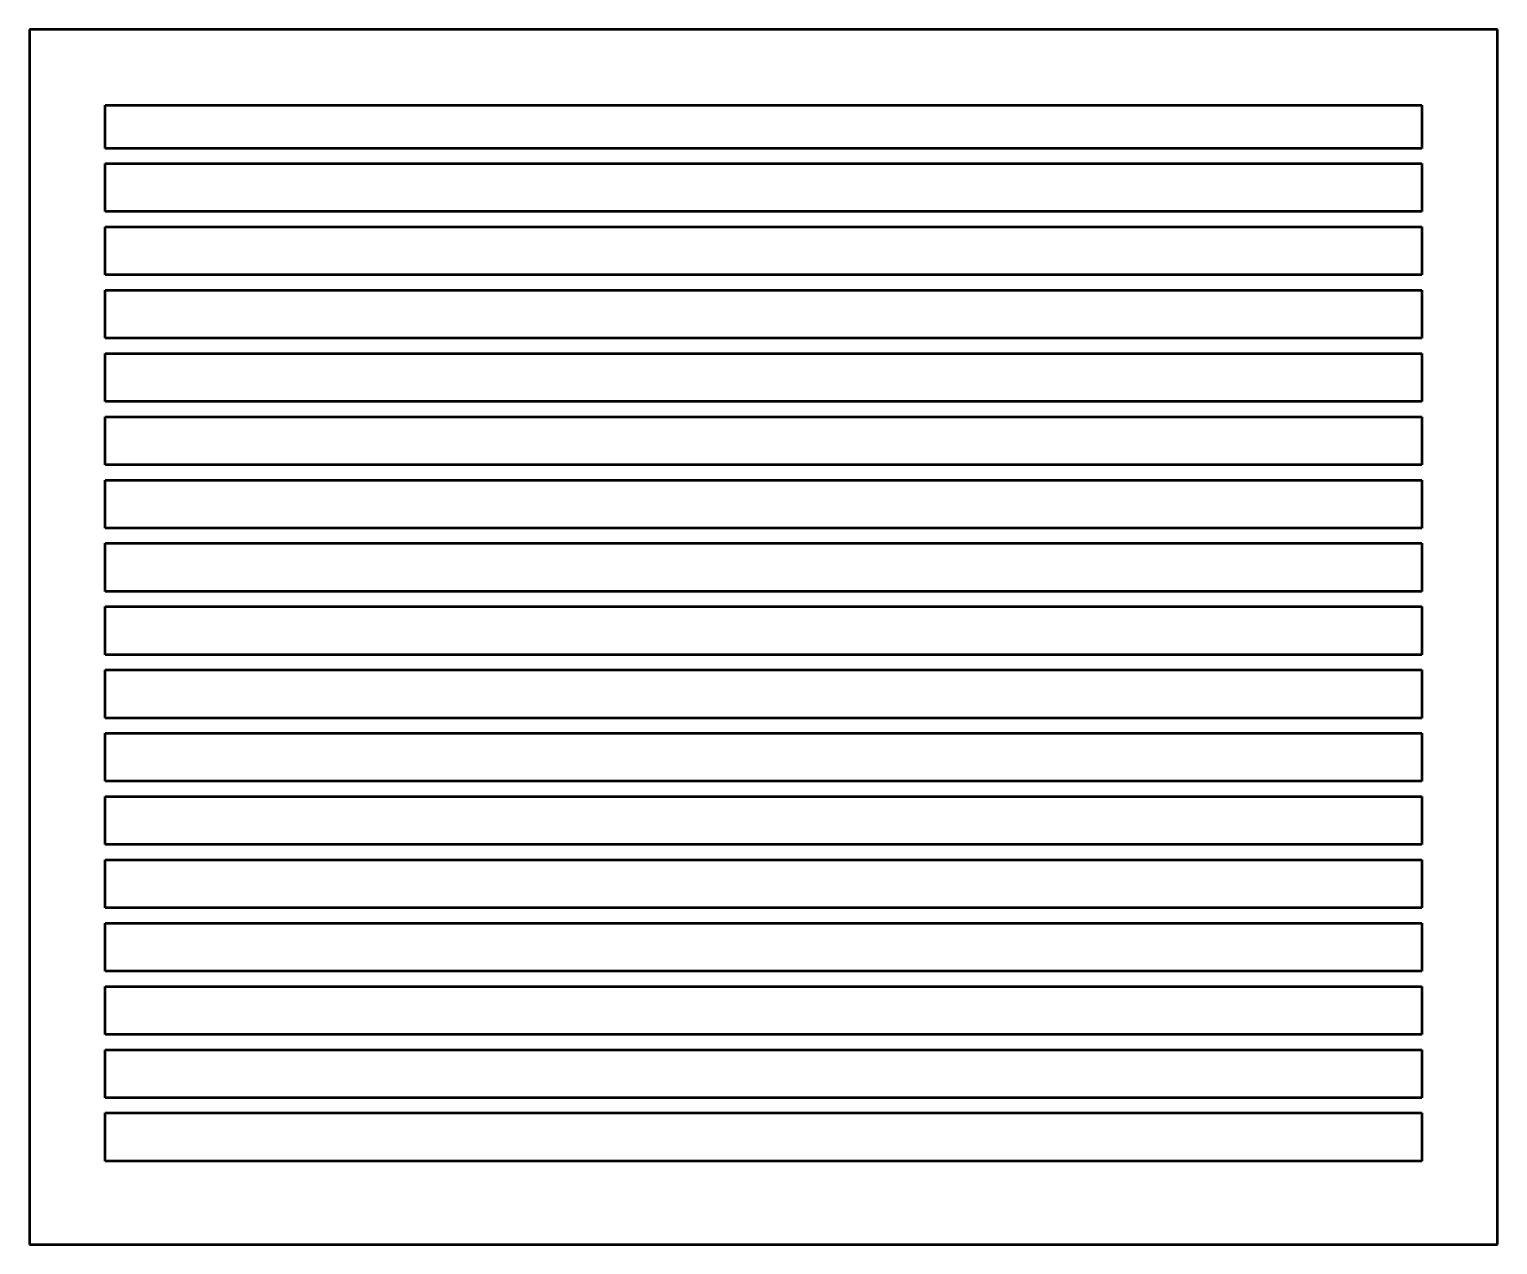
# Model space of a CAD drawing. Header units: millimetres. Extents: x -290 to 290, y -240 to 240.
import ezdxf

# ---------------------------------------------------------------- set-up
doc = ezdxf.new("R2010")
doc.units = ezdxf.units.MM
doc.layers.add('CUT', color=1, linetype='Continuous', lineweight=50)

msp = doc.modelspace()

# ---------------------------------------------------------------- linework, layer by layer
at = {"layer": 'CUT'}
for p, q in [((-290, 240), (-290, -240)), ((290, 240), (-290, 240)), ((290, -240), (290, 240)), ((-260, 193), (-260, 210)), ((-260, 210), (260, 210)), ((260, 210), (260, 193)), ((260, 193), (-260, 193)), ((-260, 168), (-260, 187)), ((-260, 187), (260, 187)), ((260, 187), (260, 168)), ((260, 168), (-260, 168)), ((-260, 143), (-260, 162)), ((-260, 162), (260, 162)), ((260, 162), (260, 143)), ((260, 143), (-260, 143)), ((-260, 118), (-260, 137)), ((-260, 137), (260, 137)), ((260, 137), (260, 118)), ((260, 118), (-260, 118)), ((-260, 93), (-260, 112)), ((-260, 112), (260, 112)), ((260, 112), (260, 93)), ((260, 93), (-260, 93)), ((-260, 68), (-260, 87)), ((-260, 87), (260, 87)), ((260, 87), (260, 68)), ((260, 68), (-260, 68)), ((-260, 43), (-260, 62)), ((-260, 62), (260, 62)), ((260, 62), (260, 43)), ((260, 43), (-260, 43)), ((-260, 18), (-260, 37)), ((-260, 37), (260, 37)), ((260, 37), (260, 18)), ((260, 18), (-260, 18)), ((-260, -7), (-260, 12)), ((-260, 12), (260, 12)), ((260, 12), (260, -7)), ((260, -7), (-260, -7)), ((-260, -32), (-260, -13)), ((-260, -13), (260, -13)), ((260, -13), (260, -32)), ((260, -32), (-260, -32)), ((-260, -57), (-260, -38)), ((-260, -38), (260, -38)), ((260, -38), (260, -57)), ((260, -57), (-260, -57)), ((-260, -82), (-260, -63)), ((-260, -63), (260, -63)), ((260, -63), (260, -82)), ((260, -82), (-260, -82)), ((-260, -107), (-260, -88)), ((-260, -88), (260, -88)), ((260, -88), (260, -107)), ((260, -107), (-260, -107)), ((-260, -132), (-260, -113)), ((-260, -113), (260, -113)), ((260, -113), (260, -132)), ((260, -132), (-260, -132)), ((-260, -157), (-260, -138)), ((-260, -138), (260, -138)), ((260, -138), (260, -157)), ((260, -157), (-260, -157)), ((-260, -182), (-260, -163)), ((-260, -163), (260, -163)), ((260, -163), (260, -182)), ((260, -182), (-260, -182)), ((-260, -207), (-260, -188)), ((-260, -188), (260, -188)), ((260, -188), (260, -207)), ((260, -207), (-260, -207)), ((-290, -240), (290, -240))]:
    msp.add_line(p, q, dxfattribs=at)

doc.saveas('drawing.dxf')
